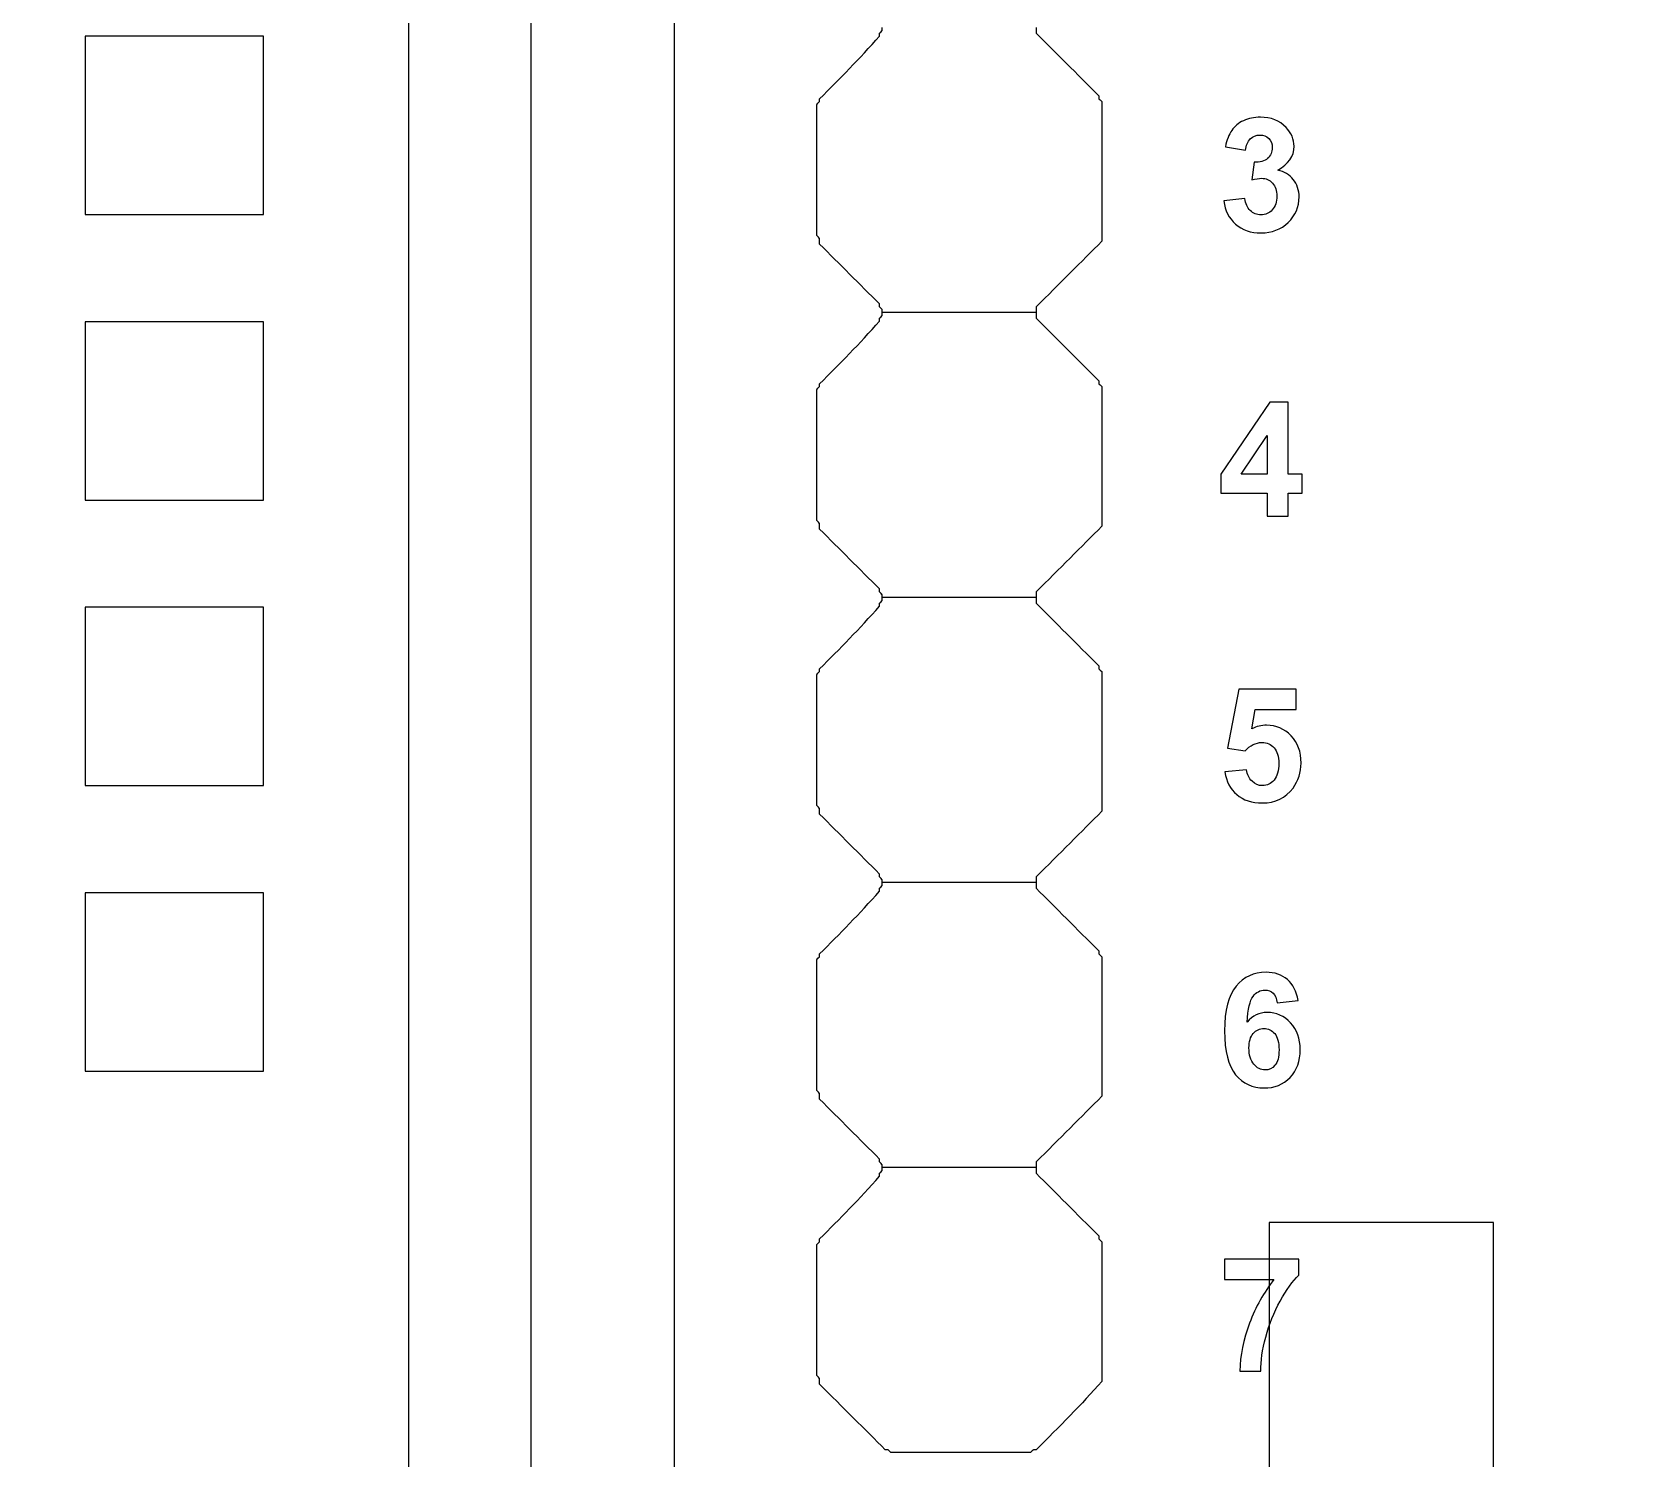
# Model space of a CAD drawing. Extents: x -1020 to 856, y -646 to 1108.
# Drawn here: x 389.91 to 404.08, y 726.12 to 738.81 of the extents above; entities that cross this region are included whole.
import ezdxf

# ---------------------------------------------------------------- set-up
doc = ezdxf.new("R2010")
doc.units = 0
doc.header["$MEASUREMENT"] = 0
doc.layers.add('LAYER_1', color=7, linetype='CONTINUOUS')

msp = doc.modelspace()

# ---------------------------------------------------------------- linework, layer by layer
at = {"layer": 'LAYER_1', "color": 253}
msp.add_lwpolyline([(400.917, 722.226), (402.9136, 722.226), (402.9136, 728.2158), (400.917, 728.2158), (400.917, 722.226)], close=True, dxfattribs=at)
at = {"layer": 'LAYER_1', "color": 250}
for points, knots in [([(581.5, 670), (581.5, 670), (581.5, 793), (581.5, 793), (581.5, 793), (581.5, 795.761), (579.261, 798), (576.5, 798), (576.5, 798), (576.5, 798), (333.5, 798), (333.5, 798), (333.5, 798), (330.739, 798), (328.5, 795.761), (328.5, 793), (328.5, 793), (328.5, 793), (328.5, 670), (328.5, 670), (328.5, 670), (328.5, 667.239), (330.739, 665), (333.5, 665), (333.5, 665), (333.5, 665), (576.5, 665), (576.5, 665), (576.5, 665), (579.261, 665), (581.5, 667.239), (581.5, 670)], [0, 0, 0, 0, 0.125, 0.125, 0.125, 0.125, 0.25, 0.25, 0.25, 0.25, 0.375, 0.375, 0.375, 0.375, 0.5, 0.5, 0.5, 0.5, 0.625, 0.625, 0.625, 0.625, 0.75, 0.75, 0.75, 0.75, 0.875, 0.875, 0.875, 0.875, 1, 1, 1, 1]), ([(385.4614, 762.11), (385.4614, 762.11), (394.3514, 762.11), (394.3514, 762.11), (394.3514, 762.11), (394.3514, 762.11), (394.3514, 678.29), (394.3514, 678.29), (394.3514, 678.29), (394.3514, 678.29), (385.4614, 678.29), (385.4614, 678.29), (385.4614, 678.29), (385.4614, 678.29), (385.4614, 762.11), (385.4614, 762.11)], [0, 0, 0, 0, 0.25, 0.25, 0.25, 0.25, 0.5, 0.5, 0.5, 0.5, 0.75, 0.75, 0.75, 0.75, 1, 1, 1, 1]), ([(397.4759, 736.3112), (397.4759, 736.3112), (397.4759, 736.3112), (397.4759, 736.3366), (397.4759, 736.3366), (397.4759, 736.3366), (397.4759, 736.3366), (397.4506, 736.3619), (397.4506, 736.3619), (397.4506, 736.3619), (397.4506, 736.3619), (397.4506, 736.3873), (397.4506, 736.3873), (397.2731, 736.5648), (397.0956, 736.7423), (396.9181, 736.9198), (396.9181, 736.9198), (396.9181, 736.9198), (396.9181, 736.9452), (396.9181, 736.9705), (396.9181, 736.9705), (396.9181, 736.9705), (396.9181, 736.9705), (396.8927, 736.9959), (396.8927, 736.9959), (396.8927, 737.3762), (396.8927, 737.7566), (396.8927, 738.1623), (396.8927, 738.1623), (396.8927, 738.1623), (396.8927, 738.1623), (396.9181, 738.1877), (396.9181, 738.1877), (396.9181, 738.1877), (396.9181, 738.1877), (396.9181, 738.213), (396.9181, 738.213), (397.0956, 738.3905), (397.2731, 738.568), (397.4506, 738.7709), (397.4506, 738.7709), (397.4506, 738.7709), (397.4506, 738.7709), (397.4506, 738.7962), (397.4506, 738.7962), (397.4506, 738.7962), (397.4506, 738.7962), (397.4759, 738.8216), (397.4759, 738.8216), (397.4759, 738.8216), (397.4759, 738.8216), (397.4759, 738.847)], [0, 0, 0, 0, 0.0769231, 0.0769231, 0.0769231, 0.0769231, 0.1538462, 0.1538462, 0.1538462, 0.1538462, 0.2307692, 0.2307692, 0.2307692, 0.2307692, 0.3076923, 0.3076923, 0.3076923, 0.3076923, 0.3846154, 0.3846154, 0.3846154, 0.3846154, 0.4615385, 0.4615385, 0.4615385, 0.4615385, 0.5384615, 0.5384615, 0.5384615, 0.5384615, 0.6153846, 0.6153846, 0.6153846, 0.6153846, 0.6923077, 0.6923077, 0.6923077, 0.6923077, 0.7692308, 0.7692308, 0.7692308, 0.7692308, 0.8461538, 0.8461538, 0.8461538, 0.8461538, 0.9230769, 0.9230769, 0.9230769, 0.9230769, 1, 1, 1, 1]), ([(398.8452, 738.847), (398.8452, 738.847), (398.8452, 738.8216), (398.8452, 738.7962), (398.8452, 738.7962), (399.0227, 738.6187), (399.2002, 738.4412), (399.4031, 738.2384), (399.4031, 738.2384), (399.4031, 738.2384), (399.4031, 738.2384), (399.4031, 738.213), (399.4031, 738.213), (399.4031, 738.213), (399.4031, 738.213), (399.4284, 738.1877), (399.4284, 738.1877), (399.4284, 737.782), (399.4284, 737.3762), (399.4284, 736.9452), (399.4284, 736.9452), (399.2509, 736.7677), (399.0481, 736.5648), (398.8452, 736.3619), (398.8452, 736.3619), (398.8452, 736.3619), (398.8452, 736.3366), (398.8452, 736.3112)], [0, 0, 0, 0, 0.1428571, 0.1428571, 0.1428571, 0.1428571, 0.2857143, 0.2857143, 0.2857143, 0.2857143, 0.4285714, 0.4285714, 0.4285714, 0.4285714, 0.5714286, 0.5714286, 0.5714286, 0.5714286, 0.7142857, 0.7142857, 0.7142857, 0.7142857, 0.8571429, 0.8571429, 0.8571429, 0.8571429, 1, 1, 1, 1]), ([(390.3827, 738.7697), (390.3827, 738.7697), (391.9702, 738.7697), (391.9702, 738.7697), (391.9702, 738.7697), (391.9702, 738.7697), (391.9702, 737.1822), (391.9702, 737.1822), (391.9702, 737.1822), (391.9702, 737.1822), (390.3827, 737.1822), (390.3827, 737.1822), (390.3827, 737.1822), (390.3827, 737.1822), (390.3827, 738.7697), (390.3827, 738.7697)], [0, 0, 0, 0, 0.25, 0.25, 0.25, 0.25, 0.5, 0.5, 0.5, 0.5, 0.75, 0.75, 0.75, 0.75, 1, 1, 1, 1]), ([(400.5144, 737.3041), (400.5144, 737.3041), (400.7012, 737.3266), (400.7012, 737.3266), (400.7012, 737.3266), (400.7073, 737.279), (400.7232, 737.2426), (400.7496, 737.2175), (400.7496, 737.2175), (400.7756, 737.1922), (400.8073, 737.1795), (400.8444, 737.1795), (400.8444, 737.1795), (400.8843, 737.1795), (400.9179, 737.1947), (400.9451, 737.225), (400.9451, 737.225), (400.9724, 737.2553), (400.986, 737.2959), (400.986, 737.3473), (400.986, 737.3473), (400.986, 737.3959), (400.9731, 737.4344), (400.9468, 737.4628), (400.9468, 737.4628), (400.9207, 737.4914), (400.8887, 737.5056), (400.8512, 737.5056), (400.8512, 737.5056), (400.8265, 737.5056), (400.797, 737.5008), (400.7625, 737.4912), (400.7625, 737.4912), (400.7625, 737.4912), (400.7838, 737.6485), (400.7838, 737.6485), (400.7838, 737.6485), (400.8362, 737.6473), (400.8761, 737.6586), (400.9036, 737.6825), (400.9036, 737.6825), (400.931, 737.7067), (400.9449, 737.7386), (400.9449, 737.7786), (400.9449, 737.7786), (400.9449, 737.8126), (400.9348, 737.8395), (400.9146, 737.8597), (400.9146, 737.8597), (400.8944, 737.8799), (400.8674, 737.8901), (400.8341, 737.8901), (400.8341, 737.8901), (400.801, 737.8901), (400.7728, 737.8785), (400.7496, 737.8555), (400.7496, 737.8555), (400.7261, 737.8328), (400.7118, 737.7992), (400.7068, 737.7553), (400.7068, 737.7553), (400.7068, 737.7553), (400.5286, 737.7853), (400.5286, 737.7853), (400.5286, 737.7853), (400.5411, 737.8464), (400.5597, 737.8952), (400.5848, 737.9316), (400.5848, 737.9316), (400.6097, 737.968), (400.6446, 737.9966), (400.6892, 738.0175), (400.6892, 738.0175), (400.7341, 738.0384), (400.7841, 738.0489), (400.8395, 738.0489), (400.8395, 738.0489), (400.9346, 738.0489), (401.0106, 738.0187), (401.0679, 737.9581), (401.0679, 737.9581), (401.115, 737.9086), (401.1388, 737.8527), (401.1388, 737.7902), (401.1388, 737.7902), (401.1388, 737.7018), (401.0904, 737.6311), (400.9937, 737.5785), (400.9937, 737.5785), (401.0515, 737.5661), (401.0975, 737.5384), (401.1322, 737.4952), (401.1322, 737.4952), (401.1667, 737.4523), (401.1841, 737.4001), (401.1841, 737.3391), (401.1841, 737.3391), (401.1841, 737.2506), (401.1517, 737.1753), (401.0872, 737.1128), (401.0872, 737.1128), (401.0226, 737.0506), (400.942, 737.0194), (400.8458, 737.0194), (400.8458, 737.0194), (400.7545, 737.0194), (400.6789, 737.0456), (400.6188, 737.098), (400.6188, 737.098), (400.5588, 737.1506), (400.524, 737.2191), (400.5144, 737.3041)], [0, 0, 0, 0, 0.0357143, 0.0357143, 0.0357143, 0.0357143, 0.0714286, 0.0714286, 0.0714286, 0.0714286, 0.1071429, 0.1071429, 0.1071429, 0.1071429, 0.1428571, 0.1428571, 0.1428571, 0.1428571, 0.1785714, 0.1785714, 0.1785714, 0.1785714, 0.2142857, 0.2142857, 0.2142857, 0.2142857, 0.25, 0.25, 0.25, 0.25, 0.2857143, 0.2857143, 0.2857143, 0.2857143, 0.3214286, 0.3214286, 0.3214286, 0.3214286, 0.3571429, 0.3571429, 0.3571429, 0.3571429, 0.3928571, 0.3928571, 0.3928571, 0.3928571, 0.4285714, 0.4285714, 0.4285714, 0.4285714, 0.4642857, 0.4642857, 0.4642857, 0.4642857, 0.5, 0.5, 0.5, 0.5, 0.5357143, 0.5357143, 0.5357143, 0.5357143, 0.5714286, 0.5714286, 0.5714286, 0.5714286, 0.6071429, 0.6071429, 0.6071429, 0.6071429, 0.6428571, 0.6428571, 0.6428571, 0.6428571, 0.6785714, 0.6785714, 0.6785714, 0.6785714, 0.7142857, 0.7142857, 0.7142857, 0.7142857, 0.75, 0.75, 0.75, 0.75, 0.7857143, 0.7857143, 0.7857143, 0.7857143, 0.8214286, 0.8214286, 0.8214286, 0.8214286, 0.8571429, 0.8571429, 0.8571429, 0.8571429, 0.8928571, 0.8928571, 0.8928571, 0.8928571, 0.9285714, 0.9285714, 0.9285714, 0.9285714, 0.9642857, 0.9642857, 0.9642857, 0.9642857, 1, 1, 1, 1]), ([(397.4759, 733.7755), (397.4759, 733.7755), (397.4759, 733.7755), (397.4759, 733.8009), (397.4759, 733.8009), (397.4759, 733.8009), (397.4759, 733.8009), (397.4506, 733.8262), (397.4506, 733.8262), (397.4506, 733.8262), (397.4506, 733.8262), (397.4506, 733.8516), (397.4506, 733.8516), (397.2731, 734.0291), (397.0956, 734.2066), (396.9181, 734.3841), (396.9181, 734.3841), (396.9181, 734.3841), (396.9181, 734.4094), (396.9181, 734.4348), (396.9181, 734.4348), (396.9181, 734.4348), (396.9181, 734.4348), (396.8927, 734.4601), (396.8927, 734.4601), (396.8927, 734.8405), (396.8927, 735.2209), (396.8927, 735.6266), (396.8927, 735.6266), (396.8927, 735.6266), (396.8927, 735.6266), (396.9181, 735.6519), (396.9181, 735.6519), (396.9181, 735.6519), (396.9181, 735.6519), (396.9181, 735.6773), (396.9181, 735.6773), (397.0956, 735.8548), (397.2731, 736.0323), (397.4506, 736.2352), (397.4506, 736.2352), (397.4506, 736.2352), (397.4506, 736.2352), (397.4506, 736.2605), (397.4506, 736.2605), (397.4506, 736.2605), (397.4506, 736.2605), (397.4759, 736.2859), (397.4759, 736.2859), (397.4759, 736.2859), (397.4759, 736.2859), (397.4759, 736.3112)], [0, 0, 0, 0, 0.0769231, 0.0769231, 0.0769231, 0.0769231, 0.1538462, 0.1538462, 0.1538462, 0.1538462, 0.2307692, 0.2307692, 0.2307692, 0.2307692, 0.3076923, 0.3076923, 0.3076923, 0.3076923, 0.3846154, 0.3846154, 0.3846154, 0.3846154, 0.4615385, 0.4615385, 0.4615385, 0.4615385, 0.5384615, 0.5384615, 0.5384615, 0.5384615, 0.6153846, 0.6153846, 0.6153846, 0.6153846, 0.6923077, 0.6923077, 0.6923077, 0.6923077, 0.7692308, 0.7692308, 0.7692308, 0.7692308, 0.8461538, 0.8461538, 0.8461538, 0.8461538, 0.9230769, 0.9230769, 0.9230769, 0.9230769, 1, 1, 1, 1]), ([(398.8452, 736.3112), (398.8452, 736.3112), (398.8452, 736.2859), (398.8452, 736.2605), (398.8452, 736.2605), (399.0227, 736.083), (399.2002, 735.9055), (399.4031, 735.7027), (399.4031, 735.7027), (399.4031, 735.7027), (399.4031, 735.7027), (399.4031, 735.6773), (399.4031, 735.6773), (399.4031, 735.6773), (399.4031, 735.6773), (399.4284, 735.6519), (399.4284, 735.6519), (399.4284, 735.2462), (399.4284, 734.8405), (399.4284, 734.4094), (399.4284, 734.4094), (399.2509, 734.2319), (399.0481, 734.0291), (398.8452, 733.8262), (398.8452, 733.8262), (398.8452, 733.8262), (398.8452, 733.8009), (398.8452, 733.7755)], [0, 0, 0, 0, 0.1428571, 0.1428571, 0.1428571, 0.1428571, 0.2857143, 0.2857143, 0.2857143, 0.2857143, 0.4285714, 0.4285714, 0.4285714, 0.4285714, 0.5714286, 0.5714286, 0.5714286, 0.5714286, 0.7142857, 0.7142857, 0.7142857, 0.7142857, 0.8571429, 0.8571429, 0.8571429, 0.8571429, 1, 1, 1, 1]), ([(390.3827, 736.2297), (390.3827, 736.2297), (391.9702, 736.2297), (391.9702, 736.2297), (391.9702, 736.2297), (391.9702, 736.2297), (391.9702, 734.6422), (391.9702, 734.6422), (391.9702, 734.6422), (391.9702, 734.6422), (390.3827, 734.6422), (390.3827, 734.6422), (390.3827, 734.6422), (390.3827, 734.6422), (390.3827, 736.2297), (390.3827, 736.2297)], [0, 0, 0, 0, 0.25, 0.25, 0.25, 0.25, 0.5, 0.5, 0.5, 0.5, 0.75, 0.75, 0.75, 0.75, 1, 1, 1, 1]), ([(400.9, 734.5007), (400.9, 734.5007), (400.9, 734.7035), (400.9, 734.7035), (400.9, 734.7035), (400.9, 734.7035), (400.4873, 734.7035), (400.4873, 734.7035), (400.4873, 734.7035), (400.4873, 734.7035), (400.4873, 734.8728), (400.4873, 734.8728), (400.4873, 734.8728), (400.4873, 734.8728), (400.9249, 735.5131), (400.9249, 735.5131), (400.9249, 735.5131), (400.9249, 735.5131), (401.0872, 735.5131), (401.0872, 735.5131), (401.0872, 735.5131), (401.0872, 735.5131), (401.0872, 734.8735), (401.0872, 734.8735), (401.0872, 734.8735), (401.0872, 734.8735), (401.2123, 734.8735), (401.2123, 734.8735), (401.2123, 734.8735), (401.2123, 734.8735), (401.2123, 734.7035), (401.2123, 734.7035), (401.2123, 734.7035), (401.2123, 734.7035), (401.0872, 734.7035), (401.0872, 734.7035), (401.0872, 734.7035), (401.0872, 734.7035), (401.0872, 734.5007), (401.0872, 734.5007), (401.0872, 734.5007), (401.0872, 734.5007), (400.9, 734.5007), (400.9, 734.5007)], [0, 0, 0, 0, 0.0909091, 0.0909091, 0.0909091, 0.0909091, 0.1818182, 0.1818182, 0.1818182, 0.1818182, 0.2727273, 0.2727273, 0.2727273, 0.2727273, 0.3636364, 0.3636364, 0.3636364, 0.3636364, 0.4545455, 0.4545455, 0.4545455, 0.4545455, 0.5454545, 0.5454545, 0.5454545, 0.5454545, 0.6363636, 0.6363636, 0.6363636, 0.6363636, 0.7272727, 0.7272727, 0.7272727, 0.7272727, 0.8181818, 0.8181818, 0.8181818, 0.8181818, 0.9090909, 0.9090909, 0.9090909, 0.9090909, 1, 1, 1, 1]), ([(400.9, 734.8735), (400.9, 734.8735), (400.9, 735.2181), (400.9, 735.2181), (400.9, 735.2181), (400.9, 735.2181), (400.6683, 734.8735), (400.6683, 734.8735), (400.6683, 734.8735), (400.6683, 734.8735), (400.9, 734.8735), (400.9, 734.8735)], [0, 0, 0, 0, 0.3333333, 0.3333333, 0.3333333, 0.3333333, 0.6666667, 0.6666667, 0.6666667, 0.6666667, 1, 1, 1, 1]), ([(397.4759, 731.2398), (397.4759, 731.2398), (397.4759, 731.2398), (397.4759, 731.2651), (397.4759, 731.2651), (397.4759, 731.2651), (397.4759, 731.2651), (397.4506, 731.2905), (397.4506, 731.2905), (397.4506, 731.2905), (397.4506, 731.2905), (397.4506, 731.3158), (397.4506, 731.3158), (397.2731, 731.4933), (397.0956, 731.6708), (396.9181, 731.8483), (396.9181, 731.8483), (396.9181, 731.8483), (396.9181, 731.8737), (396.9181, 731.8991), (396.9181, 731.8991), (396.9181, 731.8991), (396.9181, 731.8991), (396.8927, 731.9244), (396.8927, 731.9244), (396.8927, 732.3048), (396.8927, 732.6851), (396.8927, 733.0909), (396.8927, 733.0909), (396.8927, 733.0909), (396.8927, 733.0909), (396.9181, 733.1162), (396.9181, 733.1162), (396.9181, 733.1162), (396.9181, 733.1162), (396.9181, 733.1416), (396.9181, 733.1416), (397.0956, 733.3191), (397.2731, 733.4966), (397.4506, 733.6994), (397.4506, 733.6994), (397.4506, 733.6994), (397.4506, 733.6994), (397.4506, 733.7248), (397.4506, 733.7248), (397.4506, 733.7248), (397.4506, 733.7248), (397.4759, 733.7501), (397.4759, 733.7501), (397.4759, 733.7501), (397.4759, 733.7501), (397.4759, 733.7755)], [0, 0, 0, 0, 0.0769231, 0.0769231, 0.0769231, 0.0769231, 0.1538462, 0.1538462, 0.1538462, 0.1538462, 0.2307692, 0.2307692, 0.2307692, 0.2307692, 0.3076923, 0.3076923, 0.3076923, 0.3076923, 0.3846154, 0.3846154, 0.3846154, 0.3846154, 0.4615385, 0.4615385, 0.4615385, 0.4615385, 0.5384615, 0.5384615, 0.5384615, 0.5384615, 0.6153846, 0.6153846, 0.6153846, 0.6153846, 0.6923077, 0.6923077, 0.6923077, 0.6923077, 0.7692308, 0.7692308, 0.7692308, 0.7692308, 0.8461538, 0.8461538, 0.8461538, 0.8461538, 0.9230769, 0.9230769, 0.9230769, 0.9230769, 1, 1, 1, 1]), ([(398.8452, 733.7755), (398.8452, 733.7755), (398.8452, 733.7501), (398.8452, 733.7248), (398.8452, 733.7248), (399.0227, 733.5473), (399.2002, 733.3698), (399.4031, 733.1669), (399.4031, 733.1669), (399.4031, 733.1669), (399.4031, 733.1669), (399.4031, 733.1416), (399.4031, 733.1416), (399.4031, 733.1416), (399.4031, 733.1416), (399.4284, 733.1162), (399.4284, 733.1162), (399.4284, 732.7105), (399.4284, 732.3048), (399.4284, 731.8737), (399.4284, 731.8737), (399.2509, 731.6962), (399.0481, 731.4933), (398.8452, 731.2905), (398.8452, 731.2905), (398.8452, 731.2905), (398.8452, 731.2651), (398.8452, 731.2398)], [0, 0, 0, 0, 0.1428571, 0.1428571, 0.1428571, 0.1428571, 0.2857143, 0.2857143, 0.2857143, 0.2857143, 0.4285714, 0.4285714, 0.4285714, 0.4285714, 0.5714286, 0.5714286, 0.5714286, 0.5714286, 0.7142857, 0.7142857, 0.7142857, 0.7142857, 0.8571429, 0.8571429, 0.8571429, 0.8571429, 1, 1, 1, 1]), ([(390.3827, 733.6897), (390.3827, 733.6897), (391.9702, 733.6897), (391.9702, 733.6897), (391.9702, 733.6897), (391.9702, 733.6897), (391.9702, 732.1022), (391.9702, 732.1022), (391.9702, 732.1022), (391.9702, 732.1022), (390.3827, 732.1022), (390.3827, 732.1022), (390.3827, 732.1022), (390.3827, 732.1022), (390.3827, 733.6897), (390.3827, 733.6897)], [0, 0, 0, 0, 0.25, 0.25, 0.25, 0.25, 0.5, 0.5, 0.5, 0.5, 0.75, 0.75, 0.75, 0.75, 1, 1, 1, 1]), ([(400.524, 732.2243), (400.524, 732.2243), (400.7165, 732.244), (400.7165, 732.244), (400.7165, 732.244), (400.7219, 732.2006), (400.7383, 732.1661), (400.7653, 732.1408), (400.7653, 732.1408), (400.7923, 732.1151), (400.8235, 732.1024), (400.8587, 732.1024), (400.8587, 732.1024), (400.8991, 732.1024), (400.9334, 732.1189), (400.9613, 732.1515), (400.9613, 732.1515), (400.9893, 732.1844), (401.0033, 732.2339), (401.0033, 732.2999), (401.0033, 732.2999), (401.0033, 732.3616), (400.9895, 732.4081), (400.9615, 732.4391), (400.9615, 732.4391), (400.9338, 732.47), (400.8977, 732.4856), (400.8533, 732.4856), (400.8533, 732.4856), (400.7979, 732.4856), (400.7481, 732.4609), (400.704, 732.4118), (400.704, 732.4118), (400.704, 732.4118), (400.5472, 732.4346), (400.5472, 732.4346), (400.5472, 732.4346), (400.5472, 732.4346), (400.6463, 732.9593), (400.6463, 732.9593), (400.6463, 732.9593), (400.6463, 732.9593), (401.1574, 732.9593), (401.1574, 732.9593), (401.1574, 732.9593), (401.1574, 732.9593), (401.1574, 732.7785), (401.1574, 732.7785), (401.1574, 732.7785), (401.1574, 732.7785), (400.7927, 732.7785), (400.7927, 732.7785), (400.7927, 732.7785), (400.7927, 732.7785), (400.7625, 732.6071), (400.7625, 732.6071), (400.7625, 732.6071), (400.8056, 732.6288), (400.8496, 732.6395), (400.8946, 732.6395), (400.8946, 732.6395), (400.9803, 732.6395), (401.0531, 732.6084), (401.1125, 732.5462), (401.1125, 732.5462), (401.1721, 732.4837), (401.2019, 732.4027), (401.2019, 732.3032), (401.2019, 732.3032), (401.2019, 732.2203), (401.178, 732.1461), (401.1299, 732.0811), (401.1299, 732.0811), (401.0641, 731.9922), (400.9733, 731.9478), (400.8569, 731.9478), (400.8569, 731.9478), (400.7636, 731.9478), (400.6878, 731.9727), (400.6292, 732.0226), (400.6292, 732.0226), (400.5704, 732.0726), (400.5353, 732.1398), (400.524, 732.2243)], [0, 0, 0, 0, 0.047619, 0.047619, 0.047619, 0.047619, 0.0952381, 0.0952381, 0.0952381, 0.0952381, 0.1428571, 0.1428571, 0.1428571, 0.1428571, 0.1904762, 0.1904762, 0.1904762, 0.1904762, 0.2380952, 0.2380952, 0.2380952, 0.2380952, 0.2857143, 0.2857143, 0.2857143, 0.2857143, 0.3333333, 0.3333333, 0.3333333, 0.3333333, 0.3809524, 0.3809524, 0.3809524, 0.3809524, 0.4285714, 0.4285714, 0.4285714, 0.4285714, 0.4761905, 0.4761905, 0.4761905, 0.4761905, 0.5238095, 0.5238095, 0.5238095, 0.5238095, 0.5714286, 0.5714286, 0.5714286, 0.5714286, 0.6190476, 0.6190476, 0.6190476, 0.6190476, 0.6666667, 0.6666667, 0.6666667, 0.6666667, 0.7142857, 0.7142857, 0.7142857, 0.7142857, 0.7619048, 0.7619048, 0.7619048, 0.7619048, 0.8095238, 0.8095238, 0.8095238, 0.8095238, 0.8571429, 0.8571429, 0.8571429, 0.8571429, 0.9047619, 0.9047619, 0.9047619, 0.9047619, 0.952381, 0.952381, 0.952381, 0.952381, 1, 1, 1, 1]), ([(397.4759, 728.704), (397.4759, 728.704), (397.4759, 728.704), (397.4759, 728.7294), (397.4759, 728.7294), (397.4759, 728.7294), (397.4759, 728.7294), (397.4506, 728.7548), (397.4506, 728.7548), (397.4506, 728.7548), (397.4506, 728.7548), (397.4506, 728.7801), (397.4506, 728.7801), (397.2731, 728.9576), (397.0956, 729.1351), (396.9181, 729.3126), (396.9181, 729.3126), (396.9181, 729.3126), (396.9181, 729.338), (396.9181, 729.3633), (396.9181, 729.3633), (396.9181, 729.3633), (396.9181, 729.3633), (396.8927, 729.3887), (396.8927, 729.3887), (396.8927, 729.7691), (396.8927, 730.1494), (396.8927, 730.5551), (396.8927, 730.5551), (396.8927, 730.5551), (396.8927, 730.5551), (396.9181, 730.5805), (396.9181, 730.5805), (396.9181, 730.5805), (396.9181, 730.5805), (396.9181, 730.6058), (396.9181, 730.6058), (397.0956, 730.7833), (397.2731, 730.9608), (397.4506, 731.1637), (397.4506, 731.1637), (397.4506, 731.1637), (397.4506, 731.1637), (397.4506, 731.1891), (397.4506, 731.1891), (397.4506, 731.1891), (397.4506, 731.1891), (397.4759, 731.2144), (397.4759, 731.2144), (397.4759, 731.2144), (397.4759, 731.2144), (397.4759, 731.2398)], [0, 0, 0, 0, 0.0769231, 0.0769231, 0.0769231, 0.0769231, 0.1538462, 0.1538462, 0.1538462, 0.1538462, 0.2307692, 0.2307692, 0.2307692, 0.2307692, 0.3076923, 0.3076923, 0.3076923, 0.3076923, 0.3846154, 0.3846154, 0.3846154, 0.3846154, 0.4615385, 0.4615385, 0.4615385, 0.4615385, 0.5384615, 0.5384615, 0.5384615, 0.5384615, 0.6153846, 0.6153846, 0.6153846, 0.6153846, 0.6923077, 0.6923077, 0.6923077, 0.6923077, 0.7692308, 0.7692308, 0.7692308, 0.7692308, 0.8461538, 0.8461538, 0.8461538, 0.8461538, 0.9230769, 0.9230769, 0.9230769, 0.9230769, 1, 1, 1, 1]), ([(398.8452, 731.2398), (398.8452, 731.2398), (398.8452, 731.2144), (398.8452, 731.1891), (398.8452, 731.1891), (399.0227, 731.0116), (399.2002, 730.8341), (399.4031, 730.6312), (399.4031, 730.6312), (399.4031, 730.6312), (399.4031, 730.6312), (399.4031, 730.6058), (399.4031, 730.6058), (399.4031, 730.6058), (399.4031, 730.6058), (399.4284, 730.5805), (399.4284, 730.5805), (399.4284, 730.1748), (399.4284, 729.7691), (399.4284, 729.338), (399.4284, 729.338), (399.2509, 729.1605), (399.0481, 728.9576), (398.8452, 728.7548), (398.8452, 728.7548), (398.8452, 728.7548), (398.8452, 728.7294), (398.8452, 728.704)], [0, 0, 0, 0, 0.1428571, 0.1428571, 0.1428571, 0.1428571, 0.2857143, 0.2857143, 0.2857143, 0.2857143, 0.4285714, 0.4285714, 0.4285714, 0.4285714, 0.5714286, 0.5714286, 0.5714286, 0.5714286, 0.7142857, 0.7142857, 0.7142857, 0.7142857, 0.8571429, 0.8571429, 0.8571429, 0.8571429, 1, 1, 1, 1]), ([(390.3827, 731.1497), (390.3827, 731.1497), (391.9702, 731.1497), (391.9702, 731.1497), (391.9702, 731.1497), (391.9702, 731.1497), (391.9702, 729.5622), (391.9702, 729.5622), (391.9702, 729.5622), (391.9702, 729.5622), (390.3827, 729.5622), (390.3827, 729.5622), (390.3827, 729.5622), (390.3827, 729.5622), (390.3827, 731.1497), (390.3827, 731.1497)], [0, 0, 0, 0, 0.25, 0.25, 0.25, 0.25, 0.5, 0.5, 0.5, 0.5, 0.75, 0.75, 0.75, 0.75, 1, 1, 1, 1]), ([(401.1759, 730.1906), (401.1759, 730.1906), (400.9888, 730.1699), (400.9888, 730.1699), (400.9888, 730.1699), (400.9843, 730.2084), (400.9724, 730.2369), (400.9531, 730.2554), (400.9531, 730.2554), (400.9338, 730.2736), (400.9087, 730.2829), (400.878, 730.2829), (400.878, 730.2829), (400.8374, 730.2829), (400.8029, 730.2645), (400.7745, 730.2276), (400.7745, 730.2276), (400.7463, 730.191), (400.7287, 730.1148), (400.7212, 729.9988), (400.7212, 729.9988), (400.7695, 730.0556), (400.8291, 730.084), (400.9007, 730.084), (400.9007, 730.084), (400.9815, 730.084), (401.0505, 730.0532), (401.1081, 729.9917), (401.1081, 729.9917), (401.1656, 729.9305), (401.1944, 729.8511), (401.1944, 729.754), (401.1944, 729.754), (401.1944, 729.6507), (401.1641, 729.5681), (401.1035, 729.5056), (401.1035, 729.5056), (401.0432, 729.4434), (400.9653, 729.4122), (400.8705, 729.4122), (400.8705, 729.4122), (400.7688, 729.4122), (400.685, 729.4516), (400.6195, 729.5307), (400.6195, 729.5307), (400.554, 729.6098), (400.5211, 729.7394), (400.5211, 729.9197), (400.5211, 729.9197), (400.5211, 730.1044), (400.5552, 730.2376), (400.6235, 730.3192), (400.6235, 730.3192), (400.6918, 730.4009), (400.7805, 730.4417), (400.8897, 730.4417), (400.8897, 730.4417), (400.9662, 730.4417), (401.0297, 730.4202), (401.0799, 730.3775), (401.0799, 730.3775), (401.1301, 730.3345), (401.162, 730.2723), (401.1759, 730.1906)], [0, 0, 0, 0, 0.0625, 0.0625, 0.0625, 0.0625, 0.125, 0.125, 0.125, 0.125, 0.1875, 0.1875, 0.1875, 0.1875, 0.25, 0.25, 0.25, 0.25, 0.3125, 0.3125, 0.3125, 0.3125, 0.375, 0.375, 0.375, 0.375, 0.4375, 0.4375, 0.4375, 0.4375, 0.5, 0.5, 0.5, 0.5, 0.5625, 0.5625, 0.5625, 0.5625, 0.625, 0.625, 0.625, 0.625, 0.6875, 0.6875, 0.6875, 0.6875, 0.75, 0.75, 0.75, 0.75, 0.8125, 0.8125, 0.8125, 0.8125, 0.875, 0.875, 0.875, 0.875, 0.9375, 0.9375, 0.9375, 0.9375, 1, 1, 1, 1]), ([(400.7378, 729.769), (400.7378, 729.7063), (400.7521, 729.6577), (400.781, 729.6237), (400.781, 729.6237), (400.8099, 729.5894), (400.843, 729.5723), (400.8801, 729.5723), (400.8801, 729.5723), (400.916, 729.5723), (400.9456, 729.5863), (400.9695, 729.6143), (400.9695, 729.6143), (400.9935, 729.6422), (401.0052, 729.6882), (401.0052, 729.7518), (401.0052, 729.7518), (401.0052, 729.8173), (400.9926, 729.8655), (400.9667, 729.896), (400.9667, 729.896), (400.9411, 729.9265), (400.9089, 729.9417), (400.8705, 729.9417), (400.8705, 729.9417), (400.8334, 729.9417), (400.8019, 729.9272), (400.7763, 729.898), (400.7763, 729.898), (400.7505, 729.8689), (400.7378, 729.8258), (400.7378, 729.769)], [0, 0, 0, 0, 0.125, 0.125, 0.125, 0.125, 0.25, 0.25, 0.25, 0.25, 0.375, 0.375, 0.375, 0.375, 0.5, 0.5, 0.5, 0.5, 0.625, 0.625, 0.625, 0.625, 0.75, 0.75, 0.75, 0.75, 0.875, 0.875, 0.875, 0.875, 1, 1, 1, 1]), ([(398.8452, 728.704), (398.8452, 728.704), (398.8452, 728.6787), (398.8452, 728.6533), (398.8452, 728.6533), (399.0227, 728.4758), (399.2002, 728.2983), (399.4031, 728.0955), (399.4031, 728.0955), (399.4031, 728.0955), (399.4031, 728.0955), (399.4031, 728.0701), (399.4031, 728.0701), (399.4031, 728.0701), (399.4031, 728.0701), (399.4284, 728.0448), (399.4284, 728.0448), (399.4284, 727.639), (399.4284, 727.2333), (399.4284, 726.8022), (399.4284, 726.8022), (399.2509, 726.5994), (399.0481, 726.3965), (398.8452, 726.1937), (398.8452, 726.1937), (398.8452, 726.1937), (398.8452, 726.1937), (398.8199, 726.1937), (398.8199, 726.1937), (398.8199, 726.1937), (398.8199, 726.1937), (398.7945, 726.1683), (398.7945, 726.1683), (398.3888, 726.1683), (397.9831, 726.1683), (397.552, 726.1683), (397.552, 726.1683), (397.552, 726.1683), (397.552, 726.1683), (397.5266, 726.1937), (397.5266, 726.1937), (397.5266, 726.1937), (397.5266, 726.1937), (397.5013, 726.1937), (397.5013, 726.1937), (397.3238, 726.3712), (397.1209, 726.574), (396.9181, 726.7769), (396.9181, 726.7769), (396.9181, 726.7769), (396.9181, 726.8022), (396.9181, 726.8276), (396.9181, 726.8276), (396.9181, 726.8276), (396.9181, 726.8276), (396.8927, 726.853), (396.8927, 726.853), (396.8927, 727.2333), (396.8927, 727.6137), (396.8927, 728.0194), (396.8927, 728.0194), (396.8927, 728.0194), (396.8927, 728.0194), (396.9181, 728.0448), (396.9181, 728.0448), (396.9181, 728.0448), (396.9181, 728.0448), (396.9181, 728.0701), (396.9181, 728.0701), (397.0956, 728.2476), (397.2731, 728.4251), (397.4506, 728.628), (397.4506, 728.628), (397.4506, 728.628), (397.4506, 728.628), (397.4506, 728.6533), (397.4506, 728.6533), (397.4506, 728.6533), (397.4506, 728.6533), (397.4759, 728.6787), (397.4759, 728.6787), (397.4759, 728.6787), (397.4759, 728.6787), (397.4759, 728.704)], [0, 0, 0, 0, 0.047619, 0.047619, 0.047619, 0.047619, 0.0952381, 0.0952381, 0.0952381, 0.0952381, 0.1428571, 0.1428571, 0.1428571, 0.1428571, 0.1904762, 0.1904762, 0.1904762, 0.1904762, 0.2380952, 0.2380952, 0.2380952, 0.2380952, 0.2857143, 0.2857143, 0.2857143, 0.2857143, 0.3333333, 0.3333333, 0.3333333, 0.3333333, 0.3809524, 0.3809524, 0.3809524, 0.3809524, 0.4285714, 0.4285714, 0.4285714, 0.4285714, 0.4761905, 0.4761905, 0.4761905, 0.4761905, 0.5238095, 0.5238095, 0.5238095, 0.5238095, 0.5714286, 0.5714286, 0.5714286, 0.5714286, 0.6190476, 0.6190476, 0.6190476, 0.6190476, 0.6666667, 0.6666667, 0.6666667, 0.6666667, 0.7142857, 0.7142857, 0.7142857, 0.7142857, 0.7619048, 0.7619048, 0.7619048, 0.7619048, 0.8095238, 0.8095238, 0.8095238, 0.8095238, 0.8571429, 0.8571429, 0.8571429, 0.8571429, 0.9047619, 0.9047619, 0.9047619, 0.9047619, 0.952381, 0.952381, 0.952381, 0.952381, 1, 1, 1, 1]), ([(400.5211, 727.7085), (400.5211, 727.7085), (400.5211, 727.8879), (400.5211, 727.8879), (400.5211, 727.8879), (400.5211, 727.8879), (401.1819, 727.8879), (401.1819, 727.8879), (401.1819, 727.8879), (401.1819, 727.8879), (401.1819, 727.7478), (401.1819, 727.7478), (401.1819, 727.7478), (401.1275, 727.694), (401.0721, 727.617), (401.0155, 727.5165), (401.0155, 727.5165), (400.9592, 727.4163), (400.9162, 727.3095), (400.8867, 727.1965), (400.8867, 727.1965), (400.8571, 727.0834), (400.8425, 726.9825), (400.843, 726.8935), (400.843, 726.8935), (400.843, 726.8935), (400.6566, 726.8935), (400.6566, 726.8935), (400.6566, 726.8935), (400.6599, 727.033), (400.6885, 727.1749), (400.743, 727.3198), (400.743, 727.3198), (400.7972, 727.4648), (400.8698, 727.5942), (400.9606, 727.7085), (400.9606, 727.7085), (400.9606, 727.7085), (400.5211, 727.7085), (400.5211, 727.7085)], [0, 0, 0, 0, 0.1, 0.1, 0.1, 0.1, 0.2, 0.2, 0.2, 0.2, 0.3, 0.3, 0.3, 0.3, 0.4, 0.4, 0.4, 0.4, 0.5, 0.5, 0.5, 0.5, 0.6, 0.6, 0.6, 0.6, 0.7, 0.7, 0.7, 0.7, 0.8, 0.8, 0.8, 0.8, 0.9, 0.9, 0.9, 0.9, 1, 1, 1, 1])]:
    msp.add_open_spline(points, degree=3, knots=knots, dxfattribs=at)
at = {"layer": 'LAYER_1', "color": 186}
msp.add_open_spline([(393.2592, 757.8578), (393.2592, 757.8578), (393.2592, 682.5341), (393.2592, 682.5341)], degree=3, dxfattribs=at)
at = {"layer": 'LAYER_1', "color": 7}
msp.add_open_spline([(448.8752, 681.7677), (445.7816, 681.7677), (398.7438, 681.7677), (395.6248, 681.7677), (395.6248, 681.7677), (395.6248, 703.22), (395.6248, 724.6976), (395.6248, 746.1752), (395.6248, 746.1752), (396.132, 746.6824), (396.6391, 747.1895), (397.1463, 747.6967), (397.1463, 747.6967), (400.9499, 747.6967), (404.7535, 747.6967), (408.5571, 747.6967), (408.5571, 747.6967), (409.3939, 748.5334), (410.2307, 749.3702), (411.0928, 750.2324), (411.0928, 750.2324), (421.9965, 750.2324), (432.9001, 750.2324), (443.8037, 750.2324), (443.8037, 750.2324), (444.6405, 749.3956), (445.4773, 748.5588), (446.3395, 747.6967), (446.3395, 747.6967), (447.1763, 747.6967), (448.013, 747.6967), (448.8752, 747.6967), (448.8752, 747.6967), (448.8752, 725.7372), (448.8752, 703.7525), (448.8752, 681.7677)], degree=3, knots=[0, 0, 0, 0, 0.1111111, 0.1111111, 0.1111111, 0.1111111, 0.2222222, 0.2222222, 0.2222222, 0.2222222, 0.3333333, 0.3333333, 0.3333333, 0.3333333, 0.4444444, 0.4444444, 0.4444444, 0.4444444, 0.5555556, 0.5555556, 0.5555556, 0.5555556, 0.6666667, 0.6666667, 0.6666667, 0.6666667, 0.7777778, 0.7777778, 0.7777778, 0.7777778, 0.8888889, 0.8888889, 0.8888889, 0.8888889, 1, 1, 1, 1], dxfattribs=at)
at = {"layer": 'LAYER_1', "color": 250}
for points in [[(398.8452, 736.3112), (398.3888, 736.3112), (397.9324, 736.3112), (397.4759, 736.3112)], [(398.8452, 733.7755), (398.3888, 733.7755), (397.9324, 733.7755), (397.4759, 733.7755)], [(398.8452, 731.2398), (398.3888, 731.2398), (397.9324, 731.2398), (397.4759, 731.2398)], [(398.8452, 728.704), (398.3888, 728.704), (397.9324, 728.704), (397.4759, 728.704)]]:
    msp.add_open_spline(points, degree=3, dxfattribs=at)

doc.saveas('drawing.dxf')
